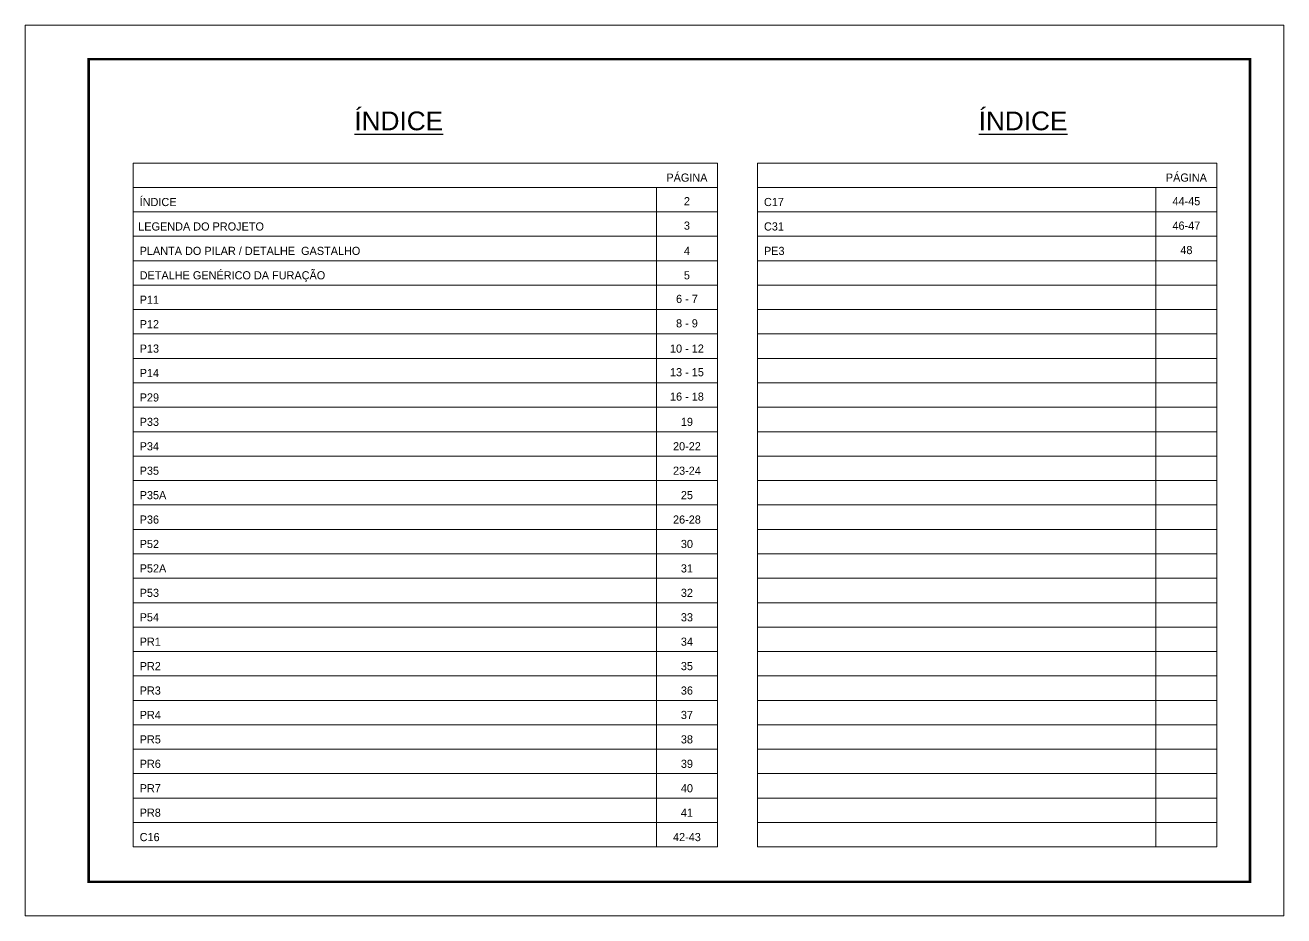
# Model space of a CAD drawing. Extents: x 2102 to 8383, y -13264 to 2718.
# Drawn here: x 3701 to 5186, y 1668 to 2718 of the extents above; entities that cross this region are included whole.
import ezdxf
from ezdxf.enums import TextEntityAlignment as Align

# ---------------------------------------------------------------- set-up
doc = ezdxf.new("R2010")
doc.units = 0
doc.layers.add('CARIMBO', color=255, linetype='Continuous', lineweight=9)
doc.layers.add('Folhas', color=255, linetype='Continuous', lineweight=9)
doc.styles.add('ARIAL', font='arial.ttf')
doc.styles.add('Tecnologia', font='')
doc.styles.get('Tecnologia').set_extended_font_data('Forgotten Futurist')

msp = doc.modelspace()

# ---------------------------------------------------------------- linework, layer by layer
at = {"layer": 'CARIMBO'}
for p, q in [((3828.37, 2555.11), (4517.45, 2555.11)), ((3828.37, 2555.11), (3828.37, 1748.82)), ((4517.45, 2555.11), (4517.45, 1748.82)), ((4564.94, 2555.11), (5106.73, 2555.11)), ((4564.94, 2555.11), (4564.94, 1748.82)), ((5106.73, 2555.11), (5106.73, 1748.82)), ((3828.37, 2526.32), (4517.45, 2526.32)), ((4445.63, 2526.32), (4445.63, 1748.82)), ((4564.94, 2526.32), (5106.73, 2526.32)), ((5034.91, 2526.32), (5034.91, 1748.82)), ((3828.37, 2497.52), (4517.45, 2497.52)), ((4564.94, 2497.52), (5106.73, 2497.52)), ((3828.37, 2468.72), (4517.45, 2468.72)), ((4564.94, 2468.72), (5106.73, 2468.72)), ((3828.37, 2439.93), (4517.45, 2439.93)), ((4564.94, 2439.93), (5106.73, 2439.93)), ((3828.37, 2411.13), (4517.45, 2411.13)), ((4564.94, 2411.13), (5106.73, 2411.13)), ((3828.37, 2382.34), (4517.45, 2382.34)), ((4564.94, 2382.34), (5106.73, 2382.34)), ((3828.37, 2353.54), (4517.45, 2353.54)), ((4564.94, 2353.54), (5106.73, 2353.54)), ((3828.37, 2324.74), (4517.45, 2324.74)), ((4564.94, 2324.74), (5106.73, 2324.74)), ((3828.37, 2295.95), (4517.45, 2295.95)), ((4564.94, 2295.95), (5106.73, 2295.95)), ((3828.37, 2267.15), (4517.45, 2267.15)), ((4564.94, 2267.15), (5106.73, 2267.15)), ((3828.37, 2238.35), (4517.45, 2238.35)), ((4564.94, 2238.35), (5106.73, 2238.35)), ((3828.37, 2209.56), (4517.45, 2209.56)), ((4564.94, 2209.56), (5106.73, 2209.56)), ((3828.37, 2180.76), (4517.45, 2180.76)), ((4564.94, 2180.76), (5106.73, 2180.76)), ((3828.37, 2151.97), (4517.45, 2151.97)), ((4564.94, 2151.97), (5106.73, 2151.97)), ((3828.37, 2123.17), (4517.45, 2123.17)), ((4564.94, 2123.17), (5106.73, 2123.17)), ((3828.37, 2094.37), (4517.45, 2094.37)), ((4564.94, 2094.37), (5106.73, 2094.37)), ((3828.37, 2065.58), (4517.45, 2065.58)), ((4564.94, 2065.58), (5106.73, 2065.58)), ((3828.37, 2036.78), (4517.45, 2036.78)), ((4564.94, 2036.78), (5106.73, 2036.78)), ((3828.37, 2007.98), (4517.45, 2007.98)), ((4564.94, 2007.98), (5106.73, 2007.98)), ((3828.37, 1979.19), (4517.45, 1979.19)), ((4564.94, 1979.19), (5106.73, 1979.19)), ((3828.37, 1950.39), (4517.45, 1950.39)), ((4564.94, 1950.39), (5106.73, 1950.39)), ((3828.37, 1921.6), (4517.45, 1921.6)), ((4564.94, 1921.6), (5106.73, 1921.6)), ((3828.37, 1892.8), (4517.45, 1892.8)), ((4564.94, 1892.8), (5106.73, 1892.8)), ((3828.37, 1864), (4517.45, 1864)), ((4564.94, 1864), (5106.73, 1864)), ((3828.37, 1835.21), (4517.45, 1835.21)), ((4564.94, 1835.21), (5106.73, 1835.21)), ((3828.37, 1806.41), (4517.45, 1806.41)), ((4564.94, 1806.41), (5106.73, 1806.41)), ((3828.37, 1777.61), (4517.45, 1777.61)), ((4564.94, 1777.61), (5106.73, 1777.61)), ((3828.37, 1748.82), (4517.45, 1748.82)), ((4564.94, 1748.82), (5106.73, 1748.82))]:
    msp.add_line(p, q, dxfattribs=at)
at = {"layer": 'Folhas'}
msp.add_lwpolyline([(3700.78, 1667.6), (5185.78, 1667.6), (5185.78, 2717.6), (3700.78, 2717.6)], close=True, dxfattribs=at)
at = {"layer": 'Folhas', "color": 30, "const_width": 3}
msp.add_lwpolyline([(3775.78, 1707.6), (5145.78, 1707.6), (5145.78, 2677.6), (3775.78, 2677.6)], close=True, dxfattribs=at)

# ---------------------------------------------------------------- texts
at = {"color": 0, "linetype": 'Continuous', "ltscale": 5, "style": 'ARIAL'}
for p in [(4141.55, 2593.73), (4878.12, 2593.73)]:
    msp.add_text('%%UÍNDICE', height=22.118, dxfattribs=at).set_placement(p, align=Align.CENTER)
at = {"layer": 'CARIMBO', "style": 'Tecnologia'}
for s, height, p in [('PÁGINA', 9.599, (4481.54, 2533.12)), ('PÁGINA', 9.599, (5070.82, 2533.12)), ('2', 9.6, (4481.54, 2505.29)), ('44-45', 9.599, (5070.82, 2505.29)), ('3', 9.6, (4481.54, 2476.5)), ('46-47', 9.599, (5070.82, 2476.5)), ('4', 9.6, (4481.54, 2446.73)), ('48', 9.599, (5070.82, 2447.7)), ('5', 9.6, (4481.54, 2417.94)), ('6 - 7', 9.599, (4481.54, 2390.11)), ('8 - 9', 9.599, (4481.54, 2361.31)), ('10 - 12', 9.599, (4481.54, 2331.55)), ('13 - 15', 9.599, (4481.54, 2303.72)), ('16 - 18', 9.599, (4481.54, 2274.92)), ('19', 9.599, (4481.54, 2245.16)), ('20-22', 9.599, (4481.54, 2216.36)), ('23-24', 9.599, (4481.54, 2187.57)), ('25', 9.599, (4481.54, 2158.77)), ('26-28', 9.599, (4481.54, 2129.98)), ('30', 9.599, (4481.54, 2101.18)), ('31', 9.599, (4481.54, 2072.38)), ('32', 9.599, (4481.54, 2043.59)), ('33', 9.599, (4481.54, 2014.79)), ('34', 9.599, (4481.54, 1986)), ('35', 9.599, (4481.54, 1957.2)), ('36', 9.599, (4481.54, 1928.4)), ('37', 9.599, (4481.54, 1899.61)), ('38', 9.599, (4481.54, 1870.81)), ('39', 9.599, (4481.54, 1842.01)), ('40', 9.599, (4481.54, 1813.22)), ('41', 9.599, (4481.54, 1784.42)), ('42-43', 9.599, (4481.54, 1755.63))]:
    msp.add_text(s, height=height, dxfattribs=at).set_placement(p, align=Align.CENTER)
for s, height, p in [('ÍNDICE', 9.599, (3835.87, 2504.33)), ('C17', 9.599, (4572.44, 2504.33)), ('LEGENDA DO PROJETO', 9.5987, (3834.16, 2475.53)), ('C31', 9.599, (4572.44, 2475.53)), ('PLANTA DO PILAR / DETALHE  GASTALHO ', 9.5987, (3835.87, 2446.73)), ('PE3', 9.599, (4572.44, 2446.73)), ('DETALHE GENÉRICO DA FURAÇÃO', 9.5987, (3835.87, 2417.94)), ('P11', 9.599, (3835.87, 2389.14)), ('P12', 9.599, (3835.87, 2360.35)), ('P13', 9.599, (3835.87, 2331.55)), ('P14', 9.599, (3835.87, 2302.75)), ('P29', 9.599, (3835.87, 2273.96)), ('P33', 9.599, (3835.87, 2245.16)), ('P34', 9.599, (3835.87, 2216.36)), ('P35', 9.599, (3835.87, 2187.57)), ('P35A', 9.599, (3835.87, 2158.77)), ('P36', 9.599, (3835.87, 2129.98)), ('P52', 9.599, (3835.87, 2101.18)), ('P52A', 9.599, (3835.87, 2072.38)), ('P53', 9.599, (3835.87, 2043.59)), ('P54', 9.599, (3835.87, 2014.79)), ('PR1', 9.599, (3835.87, 1986)), ('PR2', 9.599, (3835.87, 1957.2)), ('PR3', 9.599, (3835.87, 1928.4)), ('PR4', 9.599, (3835.87, 1899.61)), ('PR5', 9.599, (3835.87, 1870.81)), ('PR6', 9.599, (3835.87, 1842.01)), ('PR7', 9.599, (3835.87, 1813.22)), ('PR8', 9.599, (3835.87, 1784.42)), ('C16', 9.599, (3835.87, 1755.63))]:
    msp.add_text(s, height=height, dxfattribs=at).set_placement(p)

doc.saveas('drawing.dxf')
